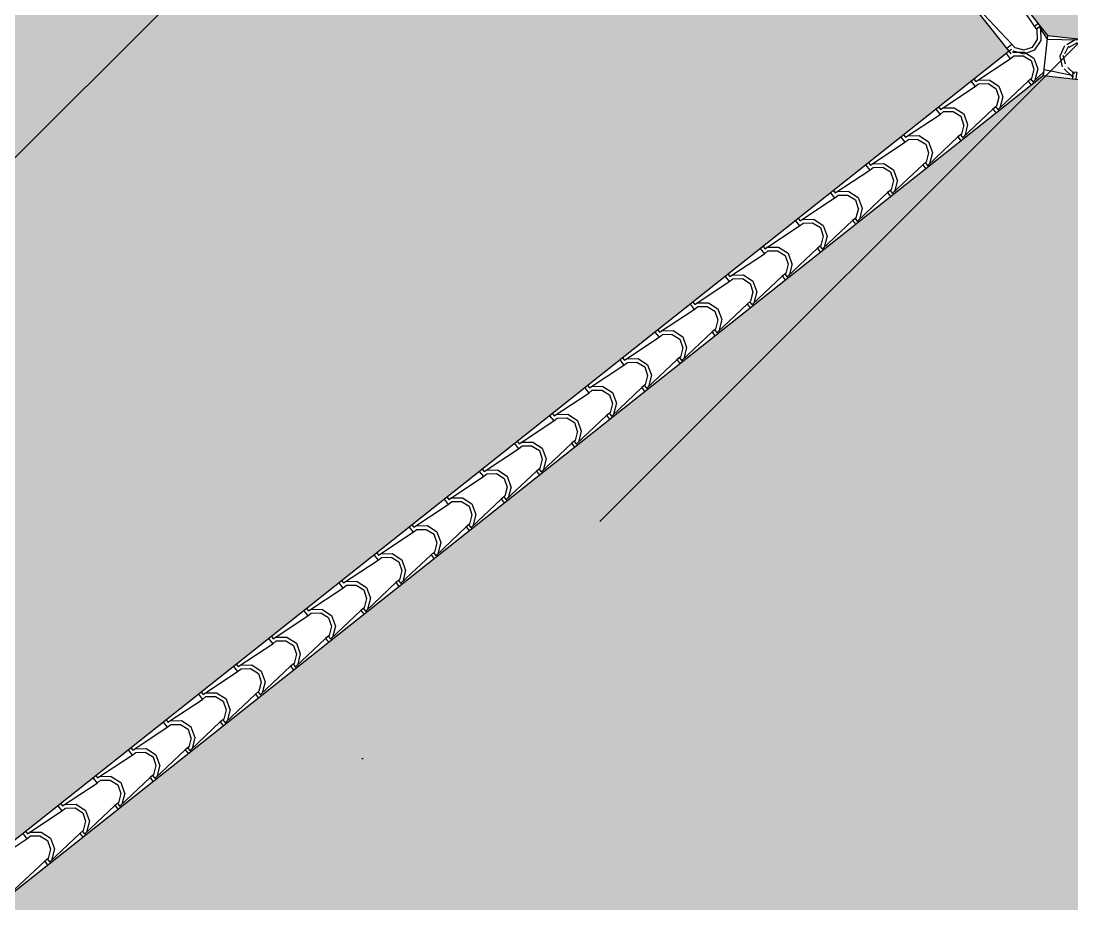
# Model space of a CAD drawing. Header units: millimetres. Extents: x 648844 to 649530, y 1246379 to 1246752.
# Drawn here: x 649203.11 to 649207.027, y 1246484.036 to 1246487.328 of the extents above; entities that cross this region are included whole.
import ezdxf

# ---------------------------------------------------------------- set-up
doc = ezdxf.new("R2010")
doc.units = ezdxf.units.MM
doc.header["$LTSCALE"] = 20
doc.header["$MEASUREMENT"] = 0
doc.layers.get('0').update_dxf_attribs({"linetype": 'CONTINUOUS'})
doc.layers.add('TECHO', color=30, linetype='CONTINUOUS')

# ---------------------------------------------------------------- blocks, each defined once
blk = doc.blocks.new('TEJA45')
at = {"layer": 'TECHO'}
for p, q in [((-1.018695059820196, 3.411383941519318), (-0.9194426084744975, 3.529541451150859)), ((-1.13685278029299, 3.293226470916263), (-1.037600328947292, 3.411383980547804)), ((-1.037556703300481, 3.41137519469552), (-1.04112376289148, 3.414942254286515)), ((-1.03755670330051, 3.411375194695516), (-1.028104099849607, 3.401922591244613)), ((-1.028104099849585, 3.420827798146426), (-1.031671159440577, 3.424394857737422)), ((-1.0304672507121, 3.399559440381921), (-1.018651496398469, 3.411375194695548)), ((-1.018651496398682, 3.41137519469552), (-1.028104099849585, 3.420827798146423)), ((-0.8248630138488267, 3.435004159244855), (-0.9430205234803708, 3.335751707899156)), ((-1.049531313047822, 3.361616338067563), (-1.043623389557496, 3.405334694320278)), ((-1.035183245425607, 3.3642808993893), (-1.03045697816323, 3.39972810866605)), ((-1.030467895002218, 3.323910553111343), (-1.049373118219606, 3.361720918998589)), ((-1.020854885542022, 3.333542199031957), (-1.035033799264781, 3.364263235934164)), ((-0.9901617233289102, 3.319349753150352), (-1.020882760231117, 3.333528666873111)), ((-0.9430306687915007, 3.335754367088317), (-0.9548464231051312, 3.32393861277469)), ((-0.9256051422625973, 3.318328840559435), (-0.9430306687914722, 3.33575436708831)), ((-1.255010500765792, 3.175069000313204), (-1.155758049420093, 3.293226509944745)), ((-1.155714246436759, 3.293217651559246), (-1.159281306027758, 3.296784711150242)), ((-1.15571424643678, 3.293217651559239), (-1.146261642985877, 3.283765048108336)), ((-1.146261642985863, 3.30267025501016), (-1.149828702576848, 3.306237314601148)), ((-1.148624793848377, 3.281401897245647), (-1.136809039534747, 3.293217651559274)), ((-1.136809039534953, 3.29321765155925), (-1.146261642985856, 3.302670255010153)), ((-0.9430204844519352, 3.316846438772011), (-1.061177994083479, 3.217593987426312)), ((-0.9926780624902349, 3.305037523631288), (-1.030488428377481, 3.323942746848676)), ((-0.9490241813424802, 3.310829644363299), (-0.9927425375951984, 3.304921720872976)), ((-0.9547368886924801, 3.323952546525081), (-0.9901840979692267, 3.319226279262708)), ((-0.9350577457135003, 3.308876237108539), (-0.9430306687914651, 3.316849160186504)), ((-1.167689888604336, 3.243457961633766), (-1.16178196511401, 3.28717631788648)), ((-1.153340696040082, 3.24612441829856), (-1.148614428777705, 3.28157162757531)), ((-1.148625424880983, 3.205752821863452), (-1.167530648098371, 3.243563187750699)), ((-1.139011294312198, 3.215385735839561), (-1.153190208034957, 3.246106772741769)), ((-1.108318186520428, 3.201193344379842), (-1.139039223422635, 3.215372258102601)), ((-1.061188211927778, 3.217596823952046), (-1.073003966241409, 3.205781069638419)), ((-1.043762685398868, 3.200171297423161), (-1.06118821192775, 3.217596823952043)), ((-1.373168221238593, 3.056911529710149), (-1.273915769892895, 3.17506903934169)), ((-1.273871789573029, 3.175060108422976), (-1.277438849164021, 3.178627168013964)), ((-1.27387178957305, 3.175060108422965), (-1.264419186122147, 3.165607504972062)), ((-1.264419186122126, 3.184512711873882), (-1.267986245713111, 3.188079771464871)), ((-1.266782336984654, 3.163244354109374), (-1.254966582671024, 3.175060108423001)), ((-1.254966582671223, 3.175060108422976), (-1.264419186122126, 3.184512711873879)), ((-1.061177955054994, 3.198688718299206), (-1.179335464686538, 3.099436266953507)), ((-1.110835793738126, 3.186879993752527), (-1.148646159625372, 3.205785216969915)), ((-1.067182557776327, 3.192671068806732), (-1.110900914029045, 3.186763145316409)), ((-1.072893369780999, 3.205795095910862), (-1.108340579057746, 3.201068828648488)), ((-1.053215288849771, 3.190718693972261), (-1.061188211927742, 3.19869161705023)), ((-1.285848464160601, 3.125299585201766), (-1.279940540670275, 3.169017941454481)), ((-1.271498146654451, 3.127967937208719), (-1.266771879392074, 3.16341514648547)), ((-1.266782954759748, 3.087595090615572), (-1.285688177977136, 3.125405456502818)), ((-1.257167703082374, 3.097229272647162), (-1.271346616805133, 3.127950309549369)), ((-1.226474649713587, 3.083036935610096), (-1.257195686615795, 3.097215849332855)), ((-1.179345755064055, 3.099439280815776), (-1.191161509377686, 3.087623526502149)), ((-1.161920228535138, 3.082013754286891), (-1.179345755064013, 3.099439280815766)), ((-1.491325941711231, 2.938754059107264), (-1.392073490365533, 3.056911568738805)), ((-1.392029332709299, 3.056902565286702), (-1.395596392300298, 3.060469624877697)), ((-1.39202933270932, 3.056902565286691), (-1.382576729258417, 3.047449961835788)), ((-1.382576729258403, 3.066355168737612), (-1.386143788849395, 3.069922228328608)), ((-1.384939880120932, 3.0450868109731), (-1.373124125807301, 3.056902565286727)), ((-1.3731241258075, 3.056902565286705), (-1.382576729258403, 3.066355168737608)), ((-1.179335425658017, 3.080530997826433), (-1.297492935289561, 2.981278546480734)), ((-1.228993524985995, 3.068722463873762), (-1.266803890873241, 3.08762768709115)), ((-1.185340934209286, 3.074512493250293), (-1.229059290462004, 3.06860456975997)), ((-1.19104985087089, 3.087637645296461), (-1.226497060147636, 3.082911378034087)), ((-1.171372831986041, 3.072561150835991), (-1.179345755064013, 3.08053407391396)), ((-1.404007039717101, 3.007141208767965), (-1.398099116226774, 3.05085956502068)), ((-1.389655597268458, 3.009811456121579), (-1.384929330006081, 3.045258665398329)), ((-1.384940484638499, 2.969437359367674), (-1.403845707855886, 3.007247725254921)), ((-1.375324111853324, 2.979072809456422), (-1.389503025576083, 3.00979384635863)), ((-1.344631112904288, 2.964880526839199), (-1.375352149806496, 2.979059440561958)), ((-1.297503298200333, 2.981281737679506), (-1.309319052513963, 2.969465983365879)), ((-1.280077771671415, 2.96385621115062), (-1.29750329820029, 2.981281737679495)), ((-1.609483662184033, 2.820596588504205), (-1.510231210838334, 2.938754098135746)), ((-1.510186875845577, 2.938745022150432), (-1.513753935436576, 2.942312081741427)), ((-1.510186875845605, 2.938745022150421), (-1.500734272394702, 2.929292418699518)), ((-1.500734272394673, 2.948197625601342), (-1.504301331985666, 2.95176468519233)), ((-1.503097423257209, 2.926929267836826), (-1.491281668943579, 2.938745022150453)), ((-1.49128166894377, 2.938745022150432), (-1.500734272394673, 2.948197625601335)), ((-1.297492896261112, 2.962373277353592), (-1.415650405892656, 2.863120826007894)), ((-1.347151256233893, 2.950564933994997), (-1.384961622121139, 2.969470157212385)), ((-1.303499310642231, 2.956353917693853), (-1.347217666894949, 2.95044599420353)), ((-1.309206331958961, 2.969480194682298), (-1.344653541235708, 2.964753927419924)), ((-1.289530375122318, 2.954403607699724), (-1.297503298200283, 2.962376530777686)), ((-1.522165615273849, 2.888982832332363), (-1.516257691783522, 2.932701188585078)), ((-1.507813047882699, 2.891654975032647), (-1.503086780620322, 2.927102184309398)), ((-1.503098014517263, 2.851279628119784), (-1.522003237734651, 2.88908999400703)), ((-1.493480520623876, 2.860916346264851), (-1.507659434346635, 2.891637383167058)), ((-1.462787576094982, 2.846724118068312), (-1.493508612997189, 2.860903031791072)), ((-1.41566084133661, 2.863124194543236), (-1.427476595650241, 2.851308440229609)), ((-1.398235314807685, 2.845698668014347), (-1.41566084133656, 2.863124194543225)), ((-1.727641382656969, 2.702439117900973), (-1.628388931311271, 2.820596627532513)), ((-1.628344418981847, 2.820587479014158), (-1.631911478572839, 2.82415453860515)), ((-1.628344418981868, 2.820587479014147), (-1.618891815530965, 2.811134875563244)), ((-1.618891815530944, 2.830040082465064), (-1.622458875121929, 2.833607142056053)), ((-1.621254966393487, 2.808771724700552), (-1.609439212079856, 2.820587479014179)), ((-1.609439212080048, 2.820587479014161), (-1.618891815530951, 2.830040082465064)), ((-1.415650366864142, 2.844215556880823), (-1.533807876495686, 2.744963105535124)), ((-1.465308987481798, 2.832407404116246), (-1.503119353369044, 2.851312627333634)), ((-1.42165768707698, 2.838195342137173), (-1.465376043329698, 2.83228741864685)), ((-1.427362813048838, 2.8513227440679), (-1.462810022325584, 2.846596476805527)), ((-1.407687918258588, 2.836246064563447), (-1.41566084133656, 2.844218987641415)), ((-1.640324190830356, 2.770824455898556), (-1.634416267340029, 2.81454281215127)), ((-1.625970498497189, 2.773498493941911), (-1.621244231234812, 2.808945703218662)), ((-1.621255544396, 2.733121896871847), (-1.640160767613388, 2.770932262759093)), ((-1.611636929394813, 2.742759883074104), (-1.625815843117572, 2.773480919976311)), ((-1.580944039285683, 2.728567709297419), (-1.61166507618789, 2.742746623020178)), ((-1.533818384472887, 2.744966651406965), (-1.545634138786518, 2.733150897093338)), ((-1.516392857943956, 2.727541124878073), (-1.533818384472831, 2.744966651406948)), ((-1.74650196211811, 2.702429935877895), (-1.750069021709102, 2.70599699546889)), ((-1.737049358667214, 2.711882539328798), (-1.740616418258206, 2.715449598919786)), ((-1.727596755216311, 2.702429935877895), (-1.737049358667214, 2.711882539328798)), ((-1.533807837467243, 2.726057836407978), (-1.651965347098788, 2.62680538506228)), ((-1.583466718729717, 2.714249874237503), (-1.621277084616963, 2.73315509745489)), ((-1.539816063509036, 2.720036766580851), (-1.583534419761754, 2.714128843090528)), ((-1.545519294137819, 2.733165293453617), (-1.580966503414565, 2.728439026191243)), ((-1.525845461394859, 2.718088521427173), (-1.533818384472831, 2.726061444505142)), ((-1.845799103129757, 2.584281647297914), (-1.746546651784058, 2.702439156929454)), ((-1.758482766386621, 2.652666079466556), (-1.752574842896294, 2.696384435719271)), ((-1.746501962118138, 2.702429935877877), (-1.737049358667235, 2.692977332426974)), ((-1.744127949111437, 2.655342012852969), (-1.73940168184906, 2.69078922212972)), ((-1.739412509529764, 2.690614181564278), (-1.727596755216133, 2.702429935877905)), ((-1.739413074274765, 2.61496416562397), (-1.758318297492153, 2.652774531511216)), ((-1.729793338165379, 2.624603419882536), (-1.743972251888138, 2.655324456784744)), ((-1.699100502478018, 2.610411300527293), (-1.729821539380225, 2.624590214250052)), ((-1.651975927609165, 2.626809108270695), (-1.663791681922795, 2.614993353957068)), ((-1.634550401080226, 2.609383581741803), (-1.651975927609101, 2.626809108270681)), ((-1.864659505254387, 2.584272392741614), (-1.868226564845386, 2.587839452332609)), ((-1.855206901803498, 2.593724996192527), (-1.85877396139449, 2.597292055783516)), ((-1.845754298352588, 2.584272392741617), (-1.855206901803491, 2.59372499619252)), ((-1.651965308070309, 2.607900115935173), (-1.770122817701854, 2.508647664589475)), ((-1.701624449977587, 2.596092344358734), (-1.739434815864833, 2.614997567576122)), ((-1.657974439943793, 2.601878191024166), (-1.701692796196511, 2.595970267533843)), ((-1.6636757752268, 2.615007842839329), (-1.699122984503546, 2.610281575576956)), ((-1.644003004531122, 2.599930978290903), (-1.651975927609094, 2.607903901368879)), ((-1.963956823602409, 2.466124176695029), (-1.86470437225671, 2.58428168632657)), ((-1.876641341943376, 2.53450770303095), (-1.87073341845305, 2.578226059283665)), ((-1.864659505254409, 2.584272392741603), (-1.855206901803506, 2.5748197892907)), ((-1.86228539972555, 2.537185531764937), (-1.857559132463173, 2.572632741041687)), ((-1.857570052666041, 2.572456638428005), (-1.845754298352411, 2.584272392741632)), ((-1.857570604153551, 2.496806434376108), (-1.876475827370939, 2.534616800263354)), ((-1.847949746935555, 2.506446956690137), (-1.862128660658314, 2.537167993592345)), ((-1.770133470745442, 2.508651565134425), (-1.781949225059073, 2.496835810820798)), ((-1.752707944216503, 2.491226038605529), (-1.770133470745385, 2.508651565134411)), ((-1.982817048390658, 2.466114849605344), (-1.986384107981657, 2.469681909196343)), ((-1.973364444939762, 2.47556745305625), (-1.976931504530747, 2.479134512647239)), ((-1.963911841488859, 2.46611484960534), (-1.973364444939762, 2.475567453056243)), ((-1.770122778673361, 2.489742395462365), (-1.888280288304905, 2.390489944116666)), ((-1.81978218122547, 2.477934814479969), (-1.857592547112716, 2.496840037697357)), ((-1.817256965670367, 2.49225489175716), (-1.847978002572574, 2.506433805479919)), ((-1.776132816376737, 2.483719615467727), (-1.819851172629456, 2.477811691977404)), ((-1.781832256315774, 2.496850392225053), (-1.81727946559252, 2.492124124962679)), ((-1.762160547667406, 2.481773435154633), (-1.770133470745371, 2.489746358232598)), ((-2.082114544075353, 2.347966706091803), (-1.982862092729654, 2.466124215723344)), ((-1.994799917499641, 2.416349326598954), (-1.988891994009315, 2.460067682851669)), ((-1.982817048390686, 2.466114849605333), (-1.973364444939783, 2.45666224615443)), ((-1.980442850339919, 2.419029050675103), (-1.975716583077542, 2.454476259951853)), ((-1.975727595802319, 2.454299095291731), (-1.963911841488688, 2.466114849605358)), ((-1.975728134032288, 2.378648703128178), (-1.994633357249675, 2.416459069015424)), ((-1.966106155705724, 2.388290493497742), (-1.980285069428483, 2.419011530399949)), ((-1.888291013881719, 2.390494021998155), (-1.90010676819535, 2.378678267684528)), ((-1.870865487352773, 2.373068495469258), (-1.888291013881648, 2.390494021998133)), ((-2.100974591526935, 2.347957306469077), (-2.104541651117927, 2.351524366060072)), ((-2.091521988076039, 2.357409909919983), (-2.095089047667024, 2.360976969510965)), ((-2.082069384625136, 2.347957306469073), (-2.091521988076039, 2.357409909919976)), ((-1.888280249276434, 2.37158467498956), (-2.006437758907978, 2.272332223643861)), ((-1.937939912473368, 2.359777284601215), (-1.975750278360614, 2.378682507818603)), ((-1.935413428861061, 2.374098482986273), (-1.966134465763268, 2.388277396709032)), ((-1.894291192810599, 2.365561039911164), (-1.938009549063317, 2.359653116420841)), ((-1.899988737404293, 2.378692941610829), (-1.935435946681039, 2.373966674348456)), ((-1.880318090803677, 2.363615892018363), (-1.888291013881641, 2.371588815096327)), ((-2.200272264548296, 2.229809235488567), (-2.101019813202598, 2.347966745120107)), ((-2.112958493056141, 2.29819095016515), (-2.107050569565814, 2.341909306417865)), ((-2.100974591526956, 2.347957306469056), (-2.091521988076053, 2.338504703018152)), ((-2.098600300954161, 2.300872569586161), (-2.093874033691783, 2.336319778862912)), ((-2.093885138938596, 2.336141552155457), (-2.082069384624965, 2.347957306469084)), ((-2.093885663911045, 2.260490971880294), (-2.112790887128433, 2.298301337767541)), ((-2.084262564476674, 2.270134030307005), (-2.098441478199433, 2.300855067209213)), ((-2.006448557017997, 2.272336478861885), (-2.018264311331627, 2.260520724548257)), ((-1.989023030489044, 2.254910952332985), (-2.006448557017926, 2.272336478861867)), ((-2.219132134663198, 2.229799763332796), (-2.222699194254197, 2.233366822923792)), ((-2.209679531212309, 2.239252366783706), (-2.213246590803301, 2.242819426374698)), ((-2.200226927761406, 2.2297997633328), (-2.209679531212309, 2.239252366783703)), ((-2.006437719879585, 2.25342695451668), (-2.124595229511129, 2.154174503170982)), ((-2.056097643721252, 2.24161975472245), (-2.093908009608498, 2.260524977939838)), ((-2.053569892051748, 2.25594207421538), (-2.084290928953955, 2.270120987938139)), ((-2.012449569244438, 2.2474024643546), (-2.056167925497157, 2.241494540864277)), ((-2.018145218494176, 2.260535490996432), (-2.053592427770923, 2.255809223734058)), ((-1.998475633939947, 2.245458348882085), (-2.006448557017919, 2.253431271960061)), ((-2.318429985020934, 2.111651764885686), (-2.219177533675236, 2.229809274517226)), ((-2.231117068612647, 2.180032573731356), (-2.225209145122321, 2.223750929984071)), ((-2.219132134663234, 2.229799763332785), (-2.209679531212331, 2.220347159881882)), ((-2.216757751568522, 2.182716088496324), (-2.212031484306145, 2.218163297773074)), ((-2.212042682074873, 2.217984009019183), (-2.200226927761243, 2.22979976333281)), ((-2.212043193789803, 2.142333240632382), (-2.230948417007191, 2.180143606519628)), ((-2.20241897324761, 2.151977567116258), (-2.216597886970369, 2.182698604018466)), ((-2.337289677799475, 2.111642220196526), (-2.340856737390467, 2.115209279787518)), ((-2.327837074348579, 2.121094823647432), (-2.331404133939571, 2.124661883238428)), ((-2.318384470897676, 2.111642220196526), (-2.327837074348579, 2.121094823647429)), ((-2.124595190482559, 2.135269234043939), (-2.242752700114103, 2.03601678269824)), ((-2.17425537496915, 2.123462224843689), (-2.212065740856396, 2.142367448061076)), ((-2.171726355244928, 2.137785665445634), (-2.202447392147135, 2.151964579168393)), ((-2.130607945679202, 2.129243888797919), (-2.17432630193192, 2.123335965307596)), ((-2.136301699582702, 2.142378040382205), (-2.171748908859449, 2.137651773119831)), ((-2.124606100154274, 2.154178935725614), (-2.136421854467905, 2.142363181411987)), ((-2.107180573625321, 2.136753409196714), (-2.124606100154196, 2.154178935725589)), ((-2.116633177076217, 2.127300805745815), (-2.124606100154182, 2.13527372882378)), ((-2.436587705493885, 1.993494294282453), (-2.337335254148186, 2.111651803913993)), ((-2.349275644168912, 2.061874197299353), (-2.343367720678586, 2.105592553552068)), ((-2.337289677799504, 2.111642220196511), (-2.327837074348601, 2.102189616745608)), ((-2.33491520218265, 2.064559607408288), (-2.330188934920272, 2.100006816685038)), ((-2.330200225211151, 2.099826465882909), (-2.31838447089752, 2.111642220196536)), ((-2.330200723668554, 2.024175509384502), (-2.349105946885942, 2.061985875271748)), ((-2.320575382017786, 2.033821103923863), (-2.334754295740545, 2.06454214082607)), ((-2.44599461748485, 2.002937280511166), (-2.449561677075842, 2.006504340102154)), ((-2.436542014033947, 1.993484677060259), (-2.44599461748485, 2.002937280511162)), ((-2.242752661085667, 2.017111513571098), (-2.360910170717212, 1.9178590622254)), ((-2.292413106217069, 2.005304694964952), (-2.330223472104315, 2.02420991818234)), ((-2.289882818435615, 2.01962925667474), (-2.320603855337822, 2.033808170397499)), ((-2.248766322111251, 2.011085313241601), (-2.292484678363969, 2.005177389751278)), ((-2.254458180671243, 2.024220589767982), (-2.28990538994799, 2.019494322505608)), ((-2.242763643290552, 2.036021392589344), (-2.254579397604182, 2.024205638275717)), ((-2.225338116761591, 2.018595866060441), (-2.242763643290466, 2.036021392589316)), ((-2.234790720212494, 2.009143262609545), (-2.242763643290459, 2.017116185687509)), ((-2.554745425966679, 1.875336823679397), (-2.455492974620981, 1.993494333310938)), ((-2.467434219725661, 1.943715820863755), (-2.461526296235334, 1.987434177116469)), ((-2.455447220935753, 1.993484677060259), (-2.459014280526752, 1.997051736651255)), ((-2.455447220935774, 1.993484677060245), (-2.445994617484871, 1.984032073609342)), ((-2.453072652796898, 1.946403126319346), (-2.448346385534521, 1.981850335596096)), ((-2.448357768347428, 1.981668922746636), (-2.436542014033797, 1.993484677060263)), ((-2.44835825354734, 1.906017778136647), (-2.467263476764728, 1.943828144023893)), ((-2.438731790788353, 1.915664640732292), (-2.452910704511112, 1.946385677634499)), ((-2.564152160621127, 1.884779737374888), (-2.567719220212119, 1.88834679696588)), ((-2.554699557170224, 1.875327133923978), (-2.564152160621127, 1.884779737374881)), ((-2.360910131688769, 1.898953793098254), (-2.479067641320313, 1.799701341752556)), ((-2.410570837464959, 1.887147165086184), (-2.448381203352206, 1.906052388303571)), ((-2.408039281627133, 1.901472847904234), (-2.43876031852934, 1.915651761626993)), ((-2.366924698545105, 1.892926737685034), (-2.410643054797823, 1.887018814194711)), ((-2.372614661760217, 1.906063139153702), (-2.408061871036963, 1.901336871891328)), ((-2.360921186426829, 1.917863849453074), (-2.372736940740459, 1.906048095139447)), ((-2.343495659897862, 1.90043832292417), (-2.360921186426737, 1.917863849453049)), ((-2.352948263348765, 1.890985719473271), (-2.360921186426737, 1.898958642551243)), ((-2.672903146439467, 1.757179353076342), (-2.573650695093768, 1.875336862707883)), ((-2.585592795282174, 1.825557444429958), (-2.579684871791848, 1.869275800682672)), ((-2.573604764072023, 1.875327133923982), (-2.577171823663022, 1.878894193514977)), ((-2.573604764072044, 1.875327133923967), (-2.564152160621141, 1.865874530473064)), ((-2.571230103411139, 1.828246645230415), (-2.566503836148762, 1.863693854507165)), ((-2.566515311483705, 1.863511379610362), (-2.554699557170075, 1.875327133923989)), ((-2.566515783426098, 1.78786004688876), (-2.585421006643486, 1.825670412776006)), ((-2.556888199558905, 1.797508177540724), (-2.571067113281664, 1.828229214442931)), ((-2.68230970375739, 1.766622194238618), (-2.685876763348382, 1.770189253829606)), ((-2.672857100306487, 1.757169590787715), (-2.68230970375739, 1.766622194238618)), ((-2.479067602291835, 1.780796072625453), (-2.597225111923379, 1.681543621279754)), ((-2.528728568712815, 1.768989635207408), (-2.566538934600061, 1.787894858424796)), ((-2.526195744818651, 1.783316439133724), (-2.556916781720858, 1.797495352856483)), ((-2.485083074978945, 1.774768162128474), (-2.528801431231663, 1.768860238638151)), ((-2.490771142849198, 1.787905688539425), (-2.526218352125944, 1.783179421277051)), ((-2.479078729563106, 1.799706306316804), (-2.490894483876737, 1.787890552003176)), ((-2.461653203034139, 1.782280779787897), (-2.479078729563014, 1.799706306316772)), ((-2.471105806485035, 1.772828176336997), (-2.479078729563007, 1.780801099414965)), ((-2.791060866912261, 1.639021882473276), (-2.691808415566562, 1.757179392104817)), ((-2.703751370838674, 1.707399067996157), (-2.697843447348347, 1.751117424248871)), ((-2.691762307208286, 1.757169590787711), (-2.695329366799285, 1.760736650378707)), ((-2.691762307208322, 1.757169590787701), (-2.682309703757419, 1.747716987336798)), ((-2.689387554025622, 1.710090164139668), (-2.684661286763244, 1.745537373416418)), ((-2.684672854619983, 1.745353836474088), (-2.672857100306352, 1.757169590787715)), ((-2.684673313304828, 1.669702315640802), (-2.703578536522215, 1.707512681528048)), ((-2.675044608329848, 1.679351714349984), (-2.689223522052608, 1.710072751252191)), ((-2.800467246893668, 1.648464651102348), (-2.80403430648466, 1.65203171069334)), ((-2.791014643442765, 1.639012047651441), (-2.800467246893668, 1.648464651102344)), ((-2.597225072894851, 1.662638352152683), (-2.715382582526395, 1.563385900806985)), ((-2.646886299960748, 1.650832105328671), (-2.684696665847994, 1.669737328546059)), ((-2.644352208010176, 1.665160030363211), (-2.675073244912383, 1.67933894408597)), ((-2.603241451413716, 1.65660958657179), (-2.646959807666434, 1.650701663081467)), ((-2.608927623939977, 1.6697482379249), (-2.644374833216723, 1.665021970662526)), ((-2.597236272699384, 1.681548763180533), (-2.609052027013014, 1.669733008866906)), ((-2.579810746170402, 1.664123236651626), (-2.597236272699277, 1.681548763180501)), ((-2.589263349621298, 1.654670633200727), (-2.59723627269927, 1.662643556278695)), ((-2.909218587385205, 1.520864411870047), (-2.809966136039506, 1.639021921501588)), ((-2.821909946394939, 1.589240691564164), (-2.816002022904613, 1.632959047816879)), ((-2.809919850344563, 1.639012047651438), (-2.813486909935556, 1.64257910724243)), ((-2.809919850344592, 1.639012047651423), (-2.800467246893689, 1.62955944420052)), ((-2.807545004639749, 1.591933683051629), (-2.802818737377372, 1.627380892328379)), ((-2.80283039775626, 1.627196293337814), (-2.79101464344263, 1.639012047651441)), ((-2.802830843183607, 1.55154458439295), (-2.821736066400995, 1.589354950280196)), ((-2.793201017100024, 1.561195251157582), (-2.807379930822783, 1.591916288059789)), ((-2.918624790029938, 1.530307107966074), (-2.92219184962093, 1.533874167557062)), ((-2.909172186579035, 1.520854504515167), (-2.918624790029938, 1.53030710796607)), ((-2.715382543497967, 1.544480631679839), (-2.833540053129511, 1.445228180334141)), ((-2.76504403120866, 1.532674575449917), (-2.802854397095906, 1.551579798667305)), ((-2.762508671201701, 1.547003621592701), (-2.793229708103908, 1.56118253531546)), ((-2.721399827845751, 1.538451011015471), (-2.765118184098469, 1.532543087525148)), ((-2.727084105028048, 1.55159078731074), (-2.762531314304795, 1.546864520048366)), ((-2.715393815835661, 1.563391220044263), (-2.727209570149292, 1.551575465730636)), ((-2.697968289306679, 1.545965693515353), (-2.715393815835554, 1.563391220044231)), ((-2.707420892757582, 1.536513090064457), (-2.715393815835547, 1.544486013142421)), ((-3.027376307857843, 1.402706941267166), (-2.928123856512144, 1.520864450898706)), ((-2.940068521951446, 1.471082315130367), (-2.934160598461119, 1.514800671383082)), ((-2.928077393480834, 1.520854504515164), (-2.931644453071826, 1.524421564106159)), ((-2.928077393480862, 1.520854504515153), (-2.918624790029959, 1.51140190106425)), ((-2.92570245525399, 1.473777201962687), (-2.920976187991613, 1.509224411239437)), ((-2.920987940892537, 1.50903875020154), (-2.909172186578907, 1.520854504515167)), ((-2.920988373062372, 1.433386853145059), (-2.939893596279759, 1.471197219032305)), ((-2.911357425870584, 1.443038787966014), (-2.925536339593343, 1.473759824868221)), ((-3.036782333166215, 1.412149564829807), (-3.0403493927572, 1.415716624420792)), ((-3.027329729715305, 1.402696961378897), (-3.036782333166208, 1.4121495648298)), ((-2.833540014101025, 1.426322911207034), (-2.95169752373257, 1.327070459861336)), ((-2.883201762456515, 1.414517045571142), (-2.921012128343762, 1.433422268788529)), ((-2.880665134393212, 1.428847212822195), (-2.911386171295419, 1.443026126544954)), ((-2.839558204279591, 1.420292435458908), (-2.883276560532309, 1.414384511968585)), ((-2.845240586117015, 1.43343333669646), (-2.880687795393762, 1.428707069434086)), ((-2.833551358971938, 1.445233676907993), (-2.845367113285569, 1.433417922594366)), ((-2.81612583244295, 1.427808150379082), (-2.833551358971825, 1.445233676907957)), ((-2.825578435893853, 1.418355546928183), (-2.833551358971818, 1.426328470006148)), ((-3.145534028330495, 1.284549470664281), (-3.046281576984796, 1.402706980295822)), ((-3.058227097507704, 1.352923938698371), (-3.052319174017377, 1.396642294951086)), ((-3.046234936617104, 1.402696961378897), (-3.049801996208103, 1.406264020969893)), ((-3.04623493661714, 1.402696961378876), (-3.036782333166236, 1.393244357927973)), ((-3.043859905868239, 1.355620720873752), (-3.039133638605861, 1.391067930150502)), ((-3.039145484028815, 1.390881207065267), (-3.027329729715184, 1.402696961378894)), ((-3.039145902941115, 1.315229121897154), (-3.058051126158503, 1.3530394877844)), ((-3.029513834641143, 1.32488232477445), (-3.043692748363902, 1.355603361676657)), ((-3.154939876302478, 1.293992021693526), (-3.15850693589347, 1.297559081284522)), ((-3.145487272851575, 1.28453941824262), (-3.154939876302478, 1.293992021693523)), ((-2.951697484704127, 1.308165190734183), (-3.069854994335671, 1.208912739388484)), ((-3.00135949370442, 1.296359515692391), (-3.039169859591667, 1.315264738909779)), ((-2.998821597584737, 1.310690804051681), (-3.029542634486944, 1.32486971777444)), ((-2.957716580713459, 1.302133859902348), (-3.001434936966177, 1.296225936412025)), ((-2.963397067206891, 1.315275886082055), (-2.998844276483638, 1.310549618819682)), ((-2.951708902108216, 1.327076133771723), (-2.963524656421846, 1.315260379458095)), ((-2.93428337557922, 1.309650607242808), (-2.951708902108102, 1.327076133771691)), ((-2.943735979030116, 1.300198003791909), (-2.951708902108088, 1.308170926869881)), ((-3.263691748803296, 1.166392000061222), (-3.164439297457598, 1.284549509692763)), ((-3.176385673064452, 1.23476556226278), (-3.170477749574125, 1.278483918515494)), ((-3.164392479753374, 1.28453941824262), (-3.167959539344373, 1.288106477833619)), ((-3.16439247975341, 1.284539418242609), (-3.154939876302507, 1.275086814791706)), ((-3.16201735648248, 1.237464239784806), (-3.157291089220102, 1.272911449061557)), ((-3.157303027165092, 1.272723663928993), (-3.145487272851462, 1.28453941824262)), ((-3.157303432819873, 1.197071390649249), (-3.176208656037261, 1.234881756536495)), ((-3.147670243411703, 1.206725861582878), (-3.161849157134462, 1.237446898485086)), ((-3.273097419438756, 1.175834478557256), (-3.276664479029741, 1.179401538148245)), ((-3.263644815987853, 1.166381875106349), (-3.273097419438756, 1.175834478557253)), ((-3.069854955307193, 1.190007470261374), (-3.188012464938737, 1.090755018915676)), ((-3.119517224952311, 1.178201985813626), (-3.157327590839557, 1.197107209031014)), ((-3.116978060776262, 1.192534395281175), (-3.147699097678469, 1.206713309003934)), ((-3.075874957147306, 1.183975284345788), (-3.119593313400024, 1.178067360855465)), ((-3.081553548295865, 1.197118435467772), (-3.117000757572612, 1.192392168205398)), ((-3.069866445244493, 1.208918590635452), (-3.081682199558124, 1.197102836321825)), ((-3.052440918715497, 1.191493064106538), (-3.069866445244365, 1.20891859063541)), ((-3.061893522166393, 1.182040460655639), (-3.069866445244358, 1.190013383733604)), ((-3.381849469276368, 1.048234529457822), (-3.282597017930669, 1.166392039089363)), ((-3.294544248621207, 1.116607185827174), (-3.288636325130881, 1.160325542079889)), ((-3.282550022889659, 1.166381875106353), (-3.286117082480651, 1.169948934697345)), ((-3.28255002288968, 1.166381875106332), (-3.273097419438777, 1.156929271655429)), ((-3.280174807096721, 1.119307758695868), (-3.275448539834343, 1.154754967972618)), ((-3.27546057030137, 1.154566120792719), (-3.263644815987739, 1.166381875106346)), ((-3.275460962698638, 1.078913659401358), (-3.294366185916026, 1.116724025288605)), ((-3.265826652182639, 1.088569398392131), (-3.280005565905398, 1.119290435294339)), ((-3.391254962575026, 1.057676935420989), (-3.394822022166011, 1.061243995011978)), ((-3.381802359124123, 1.048224331970079), (-3.391254962575026, 1.057676935420982)), ((-3.188012425910266, 1.071849749788566), (-3.30616993554181, 0.9725972984428672)), ((-3.237674956200188, 1.060044455934861), (-3.275485322087434, 1.078949679152249)), ((-3.235134523969421, 1.074377986511426), (-3.265855560871628, 1.088556900234185)), ((-3.194033333579362, 1.065816708789466), (-3.237751689832081, 1.059908785299143)), ((-3.199710029384846, 1.078960984853495), (-3.235157238661593, 1.074234717591121)), ((-3.18802398838077, 1.090761047499182), (-3.199839742694401, 1.078945293185555)), ((-3.170598461851768, 1.073335520970264), (-3.188023988380642, 1.090761047499139)), ((-3.180051065302663, 1.063882917519361), (-3.188023988380642, 1.071855840597337)), ((-3.500007189749034, 0.9300770588549305), (-3.400754738403336, 1.048234568486471)), ((-3.412702824177472, 0.9984488093951853), (-3.406794900687146, 1.0421671656479)), ((-3.400707566025922, 1.048224331970076), (-3.404274625616914, 1.051791391561068)), ((-3.400707566025957, 1.048224331970065), (-3.391254962575054, 1.038771728519162)), ((-3.398332257710976, 1.001151277606926), (-3.393605990448599, 1.036598486883676)), ((-3.393618113437647, 1.036408577656445), (-3.381802359124016, 1.048224331970072)), ((-3.393618492577396, 0.9607559281534783), (-3.412523715794784, 0.9985662940407245)), ((-3.383983060952815, 0.9704129351997395), (-3.398161974675574, 1.001133972101947)), ((-3.509412505711303, 0.9395193922847085), (-3.512979565302295, 0.943086451875697)), ((-3.306169896513282, 0.9536920293157962), (-3.424327406144826, 0.8544395779700977)), ((-3.355832687448093, 0.9418869260561102), (-3.393643053335339, 0.9607921492734981)), ((-3.353290987159291, 0.9562215777401519), (-3.384012024061498, 0.970400491462911)), ((-3.312191710014105, 0.9476581332327818), (-3.355910066266823, 0.9417502097424588)), ((-3.31786651047382, 0.9608035342392149), (-3.353313719750567, 0.9560772669768411)), ((-3.306181531517048, 0.9726035043629118), (-3.317997285830678, 0.9607877500492847)), ((-3.288756004988038, 0.9551779778339942), (-3.306181531516913, 0.9726035043628727)), ((-3.298208608438941, 0.9457253743830982), (-3.306181531516906, 0.9536982974610595)), ((-3.618164910221822, 0.8119195882518788), (-3.518912458876123, 0.9300770978834194)), ((-3.530861399734214, 0.8802904329595833), (-3.524953476243887, 0.9240087892122979)), ((-3.518865109162199, 0.9300667888338054), (-3.522432168753198, 0.933633848424801)), ((-3.518865109162228, 0.9300667888337877), (-3.509412505711325, 0.9206141853828846)), ((-3.516489708325459, 0.8829947965161828), (-3.511763441063081, 0.918442005792933)), ((-3.511775656573924, 0.9182510345201713), (-3.499959902260294, 0.9300667888337983)), ((-3.4999599022604, 0.9300667888337983), (-3.509412505711303, 0.9395193922847014)), ((-3.511776022456154, 0.8425981969055734), (-3.530681245673541, 0.8804085627928195)), ((-3.502139469723382, 0.8522564720081682), (-3.516318383446141, 0.8829775089103755)), ((-3.627570048847574, 0.8213618491484418), (-3.631137108438566, 0.8249289087394338)), ((-3.424327367116383, 0.8355343088429557), (-3.542484876747928, 0.7362818574972572)), ((-3.473990418695976, 0.8237293961773489), (-3.511800784583222, 0.8426346193947367)), ((-3.471447450350816, 0.8380651689696457), (-3.502168487253023, 0.8522440826924047)), ((-3.430350086447064, 0.8294995576763391), (-3.474068442699782, 0.8235916341860161)), ((-3.436022991562787, 0.8426460836249312), (-3.471470200839534, 0.8379198163625574)), ((-3.424339074653325, 0.8544459612266415), (-3.436154828966956, 0.8426302069130145)), ((-3.406913548124315, 0.8370204346977168), (-3.42433907465319, 0.8544459612265918)), ((-3.416366151575211, 0.8275678312468173), (-3.424339074653183, 0.8355407543247892)), ((-3.736322630694765, 0.693762117648653), (-3.637070179349067, 0.8119196272801936)), ((-3.649019975290479, 0.7621320565275838), (-3.643112051800152, 0.8058504127802983)), ((-3.637022652298469, 0.8119092456975316), (-3.640589711889469, 0.8154763052885272)), ((-3.637022652298498, 0.8119092456975174), (-3.627570048847595, 0.8024566422466144)), ((-3.634647158939579, 0.7648383154281468), (-3.629920891677202, 0.800285524704897)), ((-3.629933199710202, 0.8000934913838975), (-3.618117445396571, 0.8119092456975245)), ((-3.61811744539667, 0.8119092456975316), (-3.627570048847574, 0.8213618491484347)), ((-3.629933552334919, 0.7244404656576862), (-3.648838775552306, 0.7622508315449323)), ((-3.620295878494325, 0.7341000088174248), (-3.634474792217084, 0.764821045719632)), ((-3.745727591983844, 0.703204306012168), (-3.749294651574829, 0.7067713656031565)), ((-3.542484837719485, 0.7173765883701151), (-3.660642347351029, 0.6181241370244166)), ((-3.592148149943888, 0.705571866298591), (-3.629958515831134, 0.7244770895159789)), ((-3.589603913543165, 0.719908760199516), (-3.620324950445372, 0.734087673922275)), ((-3.548508462881806, 0.7113409821196583), (-3.592226819134524, 0.7054330586293354)), ((-3.554179472650858, 0.7244886330107718), (-3.589626681927605, 0.719762365748398)), ((-3.542496617789602, 0.7362884180903713), (-3.554312372103233, 0.7244726637767442)), ((-3.525071091260585, 0.7188628915614501), (-3.54249661778946, 0.7362884180903251)), ((-3.534523694711481, 0.7094102881105471), (-3.542496617789453, 0.7173832111885154)), ((-3.854480351167602, 0.5756046470455338), (-3.755227899821904, 0.6937621566770744)), ((-3.767178550847227, 0.6439736800919889), (-3.7612706273569, 0.6876920363447034)), ((-3.75518019543474, 0.6937517025612614), (-3.758747255025732, 0.697318762152257)), ((-3.755180195434768, 0.6937517025612472), (-3.745727591983865, 0.6842990991103441)), ((-3.752804609553827, 0.6466818343392049), (-3.74807834229145, 0.682129043615955)), ((-3.748090742846479, 0.6819359482476237), (-3.736274988532848, 0.6937517025612507)), ((-3.736274988532941, 0.6937517025612578), (-3.745727591983844, 0.7032043060121609)), ((-3.748091082213669, 0.6062827344097776), (-3.766996305431057, 0.6440931002970238)), ((-3.738452287264877, 0.6159435456258606), (-3.752631200987636, 0.6466645825280679)), ((-3.863885135120121, 0.5850467628758977), (-3.867452194711113, 0.5886138224668898)), ((-3.66064230832248, 0.5992188678973811), (-3.778799817954024, 0.4999664165516826)), ((-3.710305881191765, 0.5874143364198297), (-3.748116247079011, 0.6063195596372175)), ((-3.707760376733852, 0.601752351428626), (-3.738481413636059, 0.6159312651513851)), ((-3.666666839313869, 0.59318240656334), (-3.710385195566587, 0.587274483073017)), ((-3.672335953740742, 0.6063311823963673), (-3.707783163017488, 0.6016049151339935)), ((-3.66065416092588, 0.618130874954101), (-3.67246991523951, 0.606315120640474)), ((-3.643228634396856, 0.6007053484251763), (-3.660654160925731, 0.6181308749540513)), ((-3.652681237847752, 0.5912527449742733), (-3.660654160925723, 0.5992256680522452)), ((-3.972638071640318, 0.4574471764425745), (-3.87338562029462, 0.5756046860741151)), ((-3.885337126403741, 0.5258153036581881), (-3.879429202913414, 0.5695336599109027)), ((-3.873337738571017, 0.5755941594249876), (-3.876904798162009, 0.5791612190159832)), ((-3.873337738571045, 0.5755941594249734), (-3.863885135120142, 0.5661415559740703)), ((-3.870962060168189, 0.5285253532493641), (-3.866235792905812, 0.5639725625261143)), ((-3.866248285982756, 0.5637784051113499), (-3.854432531669126, 0.5755941594249769)), ((-3.854432531669218, 0.5755941594249876), (-3.863885135120121, 0.5850467628758906)), ((-3.86624861209242, 0.4881250031618727), (-3.885153835309808, 0.5259353690491189)), ((-3.856608696035053, 0.497787082433458), (-3.870787609757812, 0.5285081193356653)), ((-3.982042678256384, 0.4668892197396239), (-3.985609737847369, 0.4704562793306124)), ((-3.778799778925574, 0.481061147424537), (-3.896957288557118, 0.3818086960788385)), ((-3.828463612439649, 0.4692568065410647), (-3.866273978326895, 0.4881620297584526)), ((-3.825916839926194, 0.4835959426584964), (-3.856637876828401, 0.4977748563812554)), ((-3.784825215748612, 0.4750238310066557), (-3.82854357200133, 0.4691159075163327)), ((-3.790492434829723, 0.4881737317820871), (-3.825939644106469, 0.4834474645197133)), ((-3.778811704062157, 0.4999733318178308), (-3.790627458375788, 0.4881575775042037)), ((-3.761386177533133, 0.4825478052889061), (-3.778811704062008, 0.499973331817781)), ((-3.770838780984036, 0.4730952018380066), (-3.778811704062001, 0.4810681249159714)), ((-4.090795792113177, 0.3392897058394375), (-3.991543340767478, 0.4574472154709781)), ((-4.00349570195975, 0.4076569272280004), (-3.997587778469423, 0.451375283480715)), ((-3.99149528170728, 0.4574366162887209), (-3.995062341298265, 0.4610036758797094)), ((-3.991495281707316, 0.4574366162886996), (-3.982042678256413, 0.4479840128377965)), ((-3.98911951078243, 0.4103688721604328), (-3.984393243520053, 0.445816081437183)), ((-3.984405829119034, 0.4456208619750761), (-3.972590074805403, 0.4574366162887031)), ((-3.972590074805481, 0.4574366162887173), (-3.982042678256384, 0.4668892197396204)), ((-3.984406141971199, 0.3699672719140104), (-4.003311365188587, 0.4077776378012565)), ((-3.974765104806004, 0.379630619242711), (-3.988944018528763, 0.4103516561449183)), ((-3.896957249528676, 0.3629034269516929), (-4.01511475916022, 0.2636509756059944)), ((-3.946621343687589, 0.3510992766623282), (-3.984431709574835, 0.3700044998797161)), ((-3.944073303117726, 0.3654395338879866), (-3.974794340019933, 0.3796184476107456)), ((-3.902983592182473, 0.3568652554500957), (-3.946701948435191, 0.3509573319597727)), ((-3.908648915917794, 0.3700162811679313), (-3.944096125194541, 0.3652900139055575)), ((-3.896969247198435, 0.3818157886815605), (-3.908785001512065, 0.3700000343679335)), ((-3.879543720669396, 0.3643902621526323), (-3.896969247198271, 0.3818157886815072)), ((-3.888996324120292, 0.3549376587017328), (-3.896969247198264, 0.3629105817797047)), ((-4.208953512586021, 0.2211322352363077), (-4.109701061240322, 0.3392897448678482)), ((-4.121654277516505, 0.2894985507923984), (-4.115746354026179, 0.333216907045113)), ((-4.109652824843558, 0.3392790731524506), (-4.11321988443455, 0.3428461327434462)), ((-4.109652824843586, 0.3392790731524329), (-4.100200221392683, 0.3298264697015298)), ((-4.107276961396558, 0.2922123910723933), (-4.10255069413418, 0.3276596003491434)), ((-4.100200221392662, 0.3487316766033537), (-4.103767280983654, 0.3522987361943422)), ((-4.102563372255311, 0.3274633188388023), (-4.09074761794168, 0.3392790731524293)), ((-4.090747617941759, 0.3392790731524435), (-4.100200221392662, 0.3487316766033466)), ((-4.10256367184995, 0.2518095406661018), (-4.121468895067338, 0.289619906553348)), ((-4.092921513576556, 0.2614741560511469), (-4.107100427299315, 0.2921951929533542)), ((-4.015114720131734, 0.2447457064788843), (-4.133272229763278, 0.1454932551331858)), ((-4.064779074935451, 0.2329417467835526), (-4.102589440822697, 0.2518469700009405)), ((-4.062229766308398, 0.247283125117093), (-4.092950803210606, 0.2614620388398521)), ((-4.021141968616334, 0.2387066798935287), (-4.064860324869052, 0.2327987564032057)), ((-4.026805397007671, 0.2518588305535268), (-4.062252606284417, 0.247132563291153)), ((-4.015126790334712, 0.2636582455452903), (-4.026942544648342, 0.2518424912316632)), ((-3.997701263805673, 0.246232719016362), (-4.015126790334548, 0.263658245545237)), ((-4.007153867256569, 0.2367801155654625), (-4.015126790334541, 0.2447530386434345)), ((-4.327111233058744, 0.1029747646333448), (-4.227858781713046, 0.2211322742648854)), ((-4.239812853073012, 0.1713401743586012), (-4.233904929582685, 0.2150585306113157)), ((-4.227810367979828, 0.2211215300161697), (-4.231377427570827, 0.2246885896071689)), ((-4.227810367979856, 0.2211215300161555), (-4.218357764528953, 0.2116689265652525)), ((-4.22543441201104, 0.1740559099816537), (-4.220708144748663, 0.2095031192584038)), ((-4.218357764528932, 0.2305741334670763), (-4.221924824119924, 0.2341411930580684)), ((-4.220720915391588, 0.2093057757025285), (-4.208905161077958, 0.2211215300161555)), ((-4.208905161078029, 0.2211215300161768), (-4.218357764528932, 0.2305741334670799)), ((-4.220721201728708, 0.1336518094182217), (-4.239626424946096, 0.1714621753054679)), ((-4.211077922346732, 0.1433176928587514), (-4.225256836069491, 0.1740387297609587)), ((-4.13327219073485, 0.1265879860060402), (-4.251429700366394, 0.02733553466034166)), ((-4.182936806183349, 0.1147842169048019), (-4.220747172070595, 0.1336894401221898)), ((-4.180386229499931, 0.1291267163465832), (-4.211107266402138, 0.1433056300693423)), ((-4.139300345048383, 0.1205481043372068), (-4.183018701301101, 0.1146401808468838)), ((-4.144961878098442, 0.1337013799390085), (-4.180409087375189, 0.1289751126766348)), ((-4.133284333470989, 0.14550070240902), (-4.14510008778462, 0.133684948095393)), ((-4.115858806941944, 0.1280751758800847), (-4.133284333470819, 0.1455007024089596)), ((-4.12531141039284, 0.1186225724291852), (-4.133284333470812, 0.1265954955071535)), ((-4.381066017177957, 0.06124925080029442), (-4.346016502185769, 0.1029748036619225)), ((-4.35797142862927, 0.05318179792661226), (-4.352063505138943, 0.09690015417932685)), ((-4.345967911116098, 0.1029639868798995), (-4.349534970707083, 0.106531046470888)), ((-4.345967911116134, 0.1029639868798853), (-4.336515307665231, 0.09351138342898224)), ((-4.343591862625289, 0.05589942889270816), (-4.338865595362911, 0.09134663816945832)), ((-4.336515307665202, 0.1124165903308096), (-4.340082367256187, 0.1159836499217981)), ((-4.338878458527866, 0.0911482325662547), (-4.327062704214235, 0.1029639868798817)), ((-4.327062704214299, 0.1029639868798995), (-4.336515307665202, 0.1124165903308025)), ((-4.381066017177965, 0.07500000000003837), (-4.381066017177972, -0.07499999999996376)), ((-4.338878731607451, 0.01549407817028481), (-4.357783954824839, 0.05330444405753099)), ((-4.329234331117675, 0.02516122966800793), (-4.343413244840434, 0.05588226657021522)), ((-4.30109453743124, -0.003373312973963039), (-4.338904903318486, 0.01553191024342482)), ((-4.30109453743124, 0.003373312974005671), (-4.338904903318486, -0.01553191024338219)), ((-4.298542692691456, 0.01097030757607342), (-4.329263729593663, 0.02514922129883246)), ((-4.257458721482493, -0.002389528778763861), (-4.301177077735211, 0.003518394711559125)), ((-4.257458721483125, 0.002389528780526007), (-4.301177077735844, -0.003518394709796979)), ((-4.263118359186514, 0.01554392932484205), (-4.29856556846326, 0.01081766206246826)), ((-4.251441876607267, 0.02734315927274977), (-4.263257630920897, 0.01552740495912275)), ((-4.234016350078214, 0.009917632743814409), (-4.251441876607089, 0.02734315927269293)), ((-4.243468953529117, 0.0004650292929184729), (-4.251441876607082, 0.008437952370883295)), ((-4.338878731607565, -0.01549407817016046), (-4.357783954824953, -0.05330444405740664)), ((-4.329234331119117, -0.0251612296676953), (-4.343413244841877, -0.05588226656990258)), ((-4.298542692692415, -0.01097030757503248), (-4.329263729594622, -0.02514922129779151)), ((-4.26311835918694, -0.01554392932355597), (-4.298565568463687, -0.01081766206118218)), ((-4.251441876607259, -0.0273431592726503), (-4.26325763092089, -0.01552740495902327)), ((-4.243468953529124, -0.0004650292928261024), (-4.251441876607103, -0.008437952370801582)), ((-4.234016350078228, -0.009917632743729143), (-4.251441876607103, -0.02734315927260411)), ((-4.133272190734765, -0.1265879860058945), (-4.251429700366309, -0.027335534660196)), ((-4.381066017177957, -0.06124925080087706), (-4.346016502186039, -0.102974803662196)), ((-4.35797142863111, -0.05318179792779887), (-4.352063505140784, -0.09690015418051345)), ((-4.343591862623768, -0.05589942889180222), (-4.338865595361391, -0.09134663816855237)), ((-4.345967911116119, -0.1029639868798178), (-4.349534970707111, -0.1065310464708098)), ((-4.345967911116119, -0.1029639868798107), (-4.336515307665216, -0.09351138342890764)), ((-4.336515307665216, -0.1124165903307208), (-4.340082367256201, -0.1159836499217093)), ((-4.338878458527873, -0.09114823256618365), (-4.327062704214242, -0.1029639868798107)), ((-4.327062704214313, -0.1029639868798071), (-4.336515307665216, -0.1124165903307102)), ((-4.327111233059028, -0.1029747646336112), (-4.22785878171333, -0.2211322742651518))]:
    blk.add_line(p, q, dxfattribs=at)

msp = doc.modelspace()

# ---------------------------------------------------------------- hatches: boundary and pattern name
h = msp.add_hatch()
h.set_pattern_fill('ANSI36', scale=20, style=0)
h.set_pattern_definition([(45, (-526.4316489867633, -3378.367883687839), (1.325825214724777, 4.861359120657514), [6.25, -1.25, 0, -1.25])])
h.paths.add_polyline_path([(649188.8489360636, 1246478.707731926), (649215.2214069526, 1246513.043391474), (649317.348885952, 1246513.661012395), (649322.291343771, 1246459.303611518), (649201.5072083384, 1246459.303611518)])
h.paths.add_polyline_path([(649253.0038721092, 1246474.230662723), (649282.477951251, 1246474.230662723), (649282.477951251, 1246479.656447173), (649253.0038721092, 1246479.656447173)], flags=24)
at = {"layer": 'TECHO'}
h = msp.add_hatch(dxfattribs=at)
h.set_pattern_fill('SPANTILE', color=9, scale=0.2049999999999999, angle=120.1474921127099, style=0, pattern_type=2)
h.set_pattern_definition([(78.46193923966462, (649155.422335057, 1246511.737538753), (-0.485048567325715, -2.420403523640866), [0.189311759999999, -4.543480804999969]), (173.4316392396647, (649155.4602010957, 1246511.923024826), (-0.1802047374485098, 0.2271040567693885), [0.01639999999999995, -0.1885999999999996]), (353.4316392396646, (649155.2584226715, 1246511.962766837), (0.1802047374485098, -0.2271040567693886), [0.05739999999999987, -0.1475999999999995]), (263.4316392396646, (649155.3154459024, 1246511.956200932), (-0.2271040567693885, -0.1802047374485097), [0.02049999999999993, -0.1844999999999995]), (83.43163923966442, (649155.4434397507, 1246511.92082771), (0.2271040567693885, 0.1802047374485098), [0.02049999999999995, -0.1844999999999996]), (353.4316392396646, (649155.4457847166, 1246511.94119315), (0.1802047374485098, -0.2271040567693886), [0.01639999999999994, -0.1885999999999995]), (353.4316392396646, (649155.2565466987, 1246511.946474485), (0.1802047374485098, -0.2271040567693886), [0.04099999999999988, -0.1639999999999995]), (268.4013392396646, (649155.2972775778, 1246511.941784553), (-0.07774331384029132, -2.467302435266293), [0.189311759999999, -4.543480804999969]), (300.7355392396647, (649155.2961050952, 1246511.931601833), (-2.248859822712552, 3.766972183152524), [0.05412163999999987, -5.358033749999985]), (334.9967392396646, (649155.32376537, 1246511.885082464), (0.3838592605081104, -0.2505534014301682), [0.0518613099999999, -0.5964054749999982]), (11.86653923966471, (649155.3707664522, 1246511.863162194), (-0.4307585049412211, -0.1567547424062967), [0.05186130999999988, -0.5964054749999979]), (46.12773923966458, (649155.4215194804, 1246511.873826628), (3.046148754945379, 3.157281693735984), [0.05412163999999984, -5.358033749999979]), (333.2067392396646, (649155.335589566, 1246511.898165789), (-2.146398976959389, 1.072565478131338), [0.04150942499999993, -4.109424259999992]), (13.65653923966469, (649155.372642425, 1246511.879454546), (2.333996645176764, 0.556673093902534), [0.04150942499999996, -4.109424259999995]), (46.0262392396646, (649155.4129782368, 1246511.889254919), (2.341391396875368, 2.413008797886564), [0.04387184499999996, -4.343319624999995]), (300.8370392396646, (649155.3131009366, 1246511.935835492), (-1.731700599091251, 2.882002457866223), [0.04387184499999984, -4.343319624999979])])
h.paths.add_polyline_path([(649206.937279197, 1246487.274411232), (649203.1793511356, 1246492.010361684), (649214.5918136942, 1246490.696280738), (649209.8558632425, 1246486.938352676)])
h = msp.add_hatch(dxfattribs=at)
h.set_pattern_fill('SPANTILE', color=9, scale=0.2049999999999999, angle=390.14749211271, style=0, pattern_type=2)
h.set_pattern_definition([(168.4619392396646, (649155.4836507557, 1246512.126679223), (2.420403523640867, -0.4850485673257149), [0.1893117599999997, -4.543480804999994]), (263.4316392396646, (649155.2981646832, 1246512.164545261), (-0.2271040567693885, -0.1802047374485098), [0.01639999999999993, -0.1885999999999994]), (83.43163923966442, (649155.2584226715, 1246511.962766837), (0.2271040567693885, 0.1802047374485097), [0.0573999999999999, -0.1475999999999996]), (353.4316392396646, (649155.2649885761, 1246512.019790068), (0.1802047374485098, -0.2271040567693885), [0.02049999999999994, -0.1844999999999995]), (173.4316392396647, (649155.3003617977, 1246512.147783916), (-0.1802047374485098, 0.2271040567693885), [0.02049999999999996, -0.1844999999999996]), (83.43163923966442, (649155.2799963583, 1246512.150128883), (0.2271040567693885, 0.1802047374485097), [0.01639999999999995, -0.1885999999999996]), (83.43163923966442, (649155.2747150229, 1246511.960890864), (0.2271040567693885, 0.1802047374485097), [0.0409999999999999, -0.1639999999999996]), (358.4013392396646, (649155.2794049548, 1246512.001621743), (2.467302435266293, -0.07774331384029057), [0.1893117599999995, -4.543480804999983]), (30.73553923966465, (649155.2895876752, 1246512.000449261), (-3.766972183152525, -2.248859822712552), [0.05412163999999996, -5.358033749999994]), (64.99673923966458, (649155.3361070435, 1246512.028109535), (0.2505534014301681, 0.3838592605081103), [0.05186130999999977, -0.5964054749999962]), (101.8665392396644, (649155.3580273138, 1246512.075110618), (0.1567547424062969, -0.4307585049412209), [0.05186130999999976, -0.5964054749999961]), (136.1277392396646, (649155.3473628806, 1246512.125863646), (-3.157281693735984, 3.046148754945378), [0.05412163999999981, -5.358033749999977]), (63.20673923966459, (649155.3230237191, 1246512.039933732), (-1.072565478131337, -2.146398976959388), [0.04150942499999995, -4.109424259999994]), (103.6565392396645, (649155.3417349618, 1246512.076986591), (-0.5566730939025349, 2.333996645176764), [0.0415094249999999, -4.109424259999988]), (136.0262392396648, (649155.3319345892, 1246512.117322402), (-2.413008797886564, 2.341391396875367), [0.04387184499999994, -4.343319624999992]), (30.83703923966474, (649155.2853540157, 1246512.017445102), (-2.882002457866224, -1.731700599091251), [0.04387184499999995, -4.343319624999993])])
h.paths.add_polyline_path([(649202.0909333902, 1246483.484970309), (649206.7924681422, 1246487.215589866), (649203.0618485853, 1246491.917124617)])
h = msp.add_hatch(dxfattribs=at)
h.set_pattern_fill('SPANTILE', color=9, scale=0.1644999999999999, angle=210.1474921127099, style=0, pattern_type=2)
h.set_pattern_definition([(348.4619392396646, (649155.077690867, 1246511.831237142), (-1.942226242141086, 0.3892218991467326), [0.1519111439999999, -3.645866304499998]), (83.43163923966442, (649155.2265321305, 1246511.800851955), (0.1822371577490947, 0.1446033137086822), [0.01315999999999998, -0.1513399999999996]), (263.4316392396646, (649155.2584226715, 1246511.962766837), (-0.1822371577490947, -0.1446033137086822), [0.04605999999999987, -0.1184399999999997]), (173.4316392396647, (649155.253153933, 1246511.917009171), (-0.1446033137086822, 0.1822371577490947), [0.01644999999999996, -0.1480499999999997]), (353.4316392396646, (649155.2247690797, 1246511.814301912), (0.1446033137086823, -0.1822371577490947), [0.01644999999999994, -0.1480499999999995]), (263.4316392396646, (649155.2411111034, 1246511.81242022), (-0.1822371577490947, -0.1446033137086822), [0.01315999999999997, -0.1513399999999995]), (263.4316392396646, (649155.2453490522, 1246511.964272191), (-0.1822371577490947, -0.1446033137086822), [0.03289999999999987, -0.1315999999999995]), (178.4013392396647, (649155.2415856678, 1246511.931588143), (-1.979859759030759, 0.06238426891086754), [0.1519111439999991, -3.645866304499986]), (210.7355392396647, (649155.2334146561, 1246511.932528989), (3.0227654835541, 1.804572882127879), [0.0434293159999999, -4.299495374999987]), (244.9967392396646, (649155.1960856991, 1246511.910333306), (-0.2010538270012814, -0.3080236505052887), [0.04161553899999997, -0.4785790274999997]), (281.8665392396647, (649155.1784960188, 1246511.872617802), (-0.1257861225650529, 0.3456574344528337), [0.04161553899999997, -0.4785790274999998]), (316.1277392396645, (649155.1870535759, 1246511.831891592), (2.53352604204668, -2.444348635065927), [0.04342931599999988, -4.299495374999985]), (243.2067392396646, (649155.2065842696, 1246511.900845109), (0.8606683958663665, 1.722354301023508), [0.03330878249999997, -3.297562393999998]), (283.6565392396646, (649155.1915696381, 1246511.871112449), (0.4466962143754485, -1.872889990885745), [0.03330878249999983, -3.297562393999989]), (316.0262392396645, (649155.1994338387, 1246511.83874542), (1.93629242562117, -1.87882382822438), [0.03520448049999998, -3.485249162499998]), (210.8370392396647, (649155.2368119099, 1246511.918890863), (2.312631240580457, 1.389584139270784), [0.03520448049999998, -3.485249162499999])])
h.paths.add_polyline_path([(649206.9201209095, 1246487.125395819), (649209.8387049547, 1246486.789337264), (649209.8558632425, 1246486.938352676), (649206.937279197, 1246487.274411232)])
h = msp.add_hatch(dxfattribs=at)
h.set_pattern_fill('SPANTILE', color=9, scale=0.2049999999999999, angle=120.1474921127099, style=0, pattern_type=2)
h.set_pattern_definition([(268.4013392396646, (649151.193427531, 1246475.010540357), (0.07774331384029243, 2.467302435266293), [0.1893117599999994, -4.543480804999982]), (173.4316392396647, (649151.1881461957, 1246474.821302339), (-0.2271040567693886, -0.1802047374485097), [0.01639999999999995, -0.1885999999999996]), (353.4316392396646, (649150.982615826, 1246474.828459647), (0.2271040567693886, 0.1802047374485097), [0.05739999999999987, -0.1475999999999995]), (83.43163923966442, (649151.039639057, 1246474.821893742), (-0.1802047374485097, 0.2271040567693886), [0.02049999999999995, -0.1844999999999996]), (263.4316392396646, (649151.172322837, 1246474.8272514), (0.1802047374485097, -0.2271040567693886), [0.02049999999999993, -0.1844999999999995]), (353.4316392396646, (649151.1699778705, 1246474.806885959), (0.2271040567693886, 0.1802047374485097), [0.01639999999999994, -0.1885999999999995]), (353.4316392396646, (649150.9844917988, 1246474.844751999), (0.2271040567693886, 0.1802047374485097), [0.04099999999999988, -0.1639999999999995]), (78.46193923966457, (649151.025222678, 1246474.840062067), (0.4850485673257162, 2.420403523640866), [0.1893117599999998, -4.543480804999994]), (46.12773923966458, (649151.026395161, 1246474.850244787), (-3.046148754945378, -3.157281693735984), [0.05412163999999984, -5.358033749999979]), (11.86653923966471, (649151.063904293, 1246474.889260264), (0.4307585049412211, 0.1567547424062966), [0.05186130999999987, -0.5964054749999977]), (334.9967392396646, (649151.1146573202, 1246474.899924698), (-0.3838592605081105, 0.2505534014301685), [0.05186130999999999, -0.5964054749999996]), (300.7355392396647, (649151.1616584033, 1246474.878004428), (2.248859822712554, -3.766972183152524), [0.05412163999999988, -5.358033749999985]), (13.65653923966469, (649151.0724455367, 1246474.873831974), (-2.333996645176764, -0.5566730939025336), [0.04150942499999996, -4.109424259999995]), (333.2067392396646, (649151.112781348, 1246474.883632346), (2.146398976959388, -1.072565478131339), [0.04150942499999993, -4.109424259999991]), (300.8370392396646, (649151.1498342074, 1246474.864921103), (1.73170059909125, -2.882002457866224), [0.04387184499999981, -4.343319624999975]), (46.0262392396646, (649151.0419840224, 1246474.842259182), (-2.341391396875369, -2.413008797886563), [0.04387184499999996, -4.343319624999995])])
h.paths.add_polyline_path([(649206.9201209095, 1246487.125395819), (649202.1841704577, 1246483.367467758), (649213.5966330165, 1246482.053386812), (649209.8387049547, 1246486.789337264)])

# ---------------------------------------------------------------- linework, layer by layer
at = {"layer": 'TECHO', "color": 9}
for p, q in [((649206.937279197, 1246487.274411232), (649203.1793511356, 1246492.010361684)), ((649206.7924681422, 1246487.215589866), (649203.0618485853, 1246491.917124617)), ((649206.937279197, 1246487.274411232), (649209.8558632425, 1246486.938352676)), ((649206.7924681422, 1246487.215589866), (649202.0909333902, 1246483.484970309)), ((649206.9201209095, 1246487.125395819), (649202.1841704577, 1246483.367467758)), ((649206.9201209095, 1246487.125395819), (649209.8387049547, 1246486.789337264))]:
    msp.add_line(p, q, dxfattribs=at)

# ---------------------------------------------------------------- block references
at = {"color": 9, "rotation": 173.4316392403817}
msp.add_blockref('TEJA45', (649202.5763909876, 1246487.701047463), dxfattribs=at)

doc.saveas('drawing.dxf')
